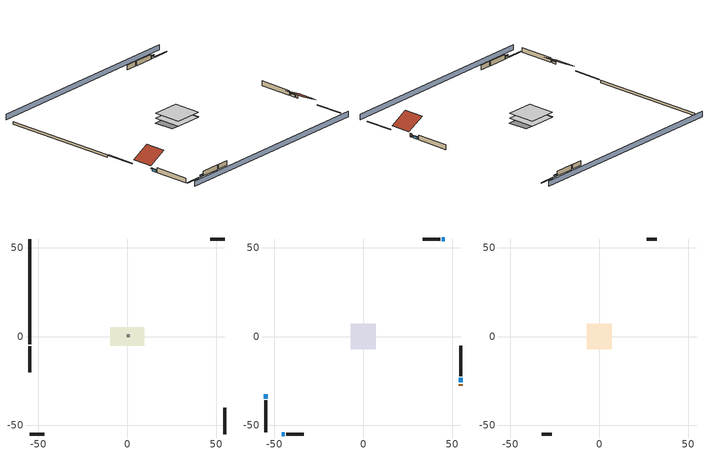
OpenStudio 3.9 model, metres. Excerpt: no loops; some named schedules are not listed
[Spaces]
crawlspace - vented 1
 floor foundation (Slab1 construction): -9.54,-5.31 -9.54,5.31 9.54,5.31 9.54,-5.31 z-0.91
 wall outside (RimJoist1 construction): -54.9,-5.4 -54.9,-20.13 z0.3:0.61
 wall outside (RimJoist2 construction): 54.9,54.9 46.73,54.9 z0.3:0.61
 wall outside (RimJoist3 construction): 54.9,-54.9 54.9,-40.18 z0.3:0.61
 wall outside (RimJoist4 construction): -54.9,-54.9 -46.73,-54.9 z0.3:0.61
 wall foundation (FoundationWall1 construction): -54.9,54.9 -54.9,-4.47 z-0.91:0.3
furnace airloop ret air space
 floor adiabatic (AdiabaticConst): 0,0 0,1 1,1 1,0 z0
 wall adiabatic (AdiabaticConst): 0,1 0,0 1,0 1,1 0,1 z0:1
 ceiling adiabatic (AdiabaticConst): 1,0 1,1 0,1 0,0 z1
conditioned space 1
 floor to crawlspace - vented 1 (Floor1 construction): -7.11,-7.11 -7.11,7.11 7.11,7.11 7.11,-7.11 z0.3
 wall outside (Wall1 construction): -54.9,-36.03 -54.9,-53.97 z0.3:2.74
 wall outside (Wall2 construction): 43.33,54.9 33.36,54.9 z0.3:2.74
 wall outside (Wall3 construction): 54.9,-22.43 54.9,-5.25 z0.3:2.74
 wall outside (Wall4 construction): -43.33,-54.9 -33.36,-54.9 z0.3:2.74
 wall outside (AdiabaticWallConstruction): -54.9,-32.62 -54.9,-35.1 / 54.9,-25.84 54.9,-23.36 z0.3:1.43; 45.8,54.9 44.26,54.9 / -45.8,-54.9 -44.26,-54.9 z0.3:1.31
 wall outside (AdiabaticWallConstruction 1): 54.9,-27.68 54.9,-26.77 z0.3:2.34
 window (WindowConstruction): -54.9,-32.62 -54.9,-35.1 z0.3:1.43
 window (WindowConstruction 1): 45.8,54.9 44.26,54.9 z0.3:1.31
 window (WindowConstruction 2): 54.9,-25.84 54.9,-23.36 z0.3:1.43
 window (WindowConstruction 3): -45.8,-54.9 -44.26,-54.9 z0.3:1.31
 door (Door): 54.9,-27.68 54.9,-26.77 z0.3:2.34
attic - vented 1
 floor to conditioned space 1 (Floor2 construction Reversed): -7.11,-7.11 -7.11,7.11 7.11,7.11 7.11,-7.11 z2.74
 wall outside (Wall5 construction): 32.44,54.9 26.67,54.9 z0.3:2.74
 wall outside (Wall6 construction): -32.44,-54.9 -26.67,-54.9 z0.3:2.74
 roof outside (Roof1 construction): -54.9,-31.69,2.74 -45.39,-31.69,7.5 -45.39,-21.05,7.5 -54.9,-21.05,2.74
 roof outside (Roof2 construction): 54.9,-28.61,2.74 45.39,-28.61,7.5 45.39,-39.25,7.5 54.9,-39.25,2.74
shading: -54.9,-59.47 54.9,-59.47 / 54.9,59.47 -54.9,59.47 z0:2.74; -54.9,-35.41 -54.9,-32.32 -55.51,-32.32 -55.51,-35.41 z1.74; 43.96,54.9 46.11,54.9 46.11,55.51 43.96,55.51 z1.62; 54.9,-23.06 54.9,-26.14 55.51,-26.14 55.51,-23.06 z1.74; -43.96,-54.9 -46.11,-54.9 -46.11,-55.51 -43.96,-55.51 z1.62
[Site]
Portland Intl Arpt_OR: Latitude {deg}=45.59; Longitude {deg}=-122.6; Time Zone {hr}=-8; Elevation {m}=33; Terrain=Suburbs; Keep Site Location Information=Yes
[Site:GroundTemperature:Shallow]
10.2558, 8.96328, 8.85977, 9.47314, 11.9355, 14.3863, 16.5111, 17.8571, 17.9714, 16.8767, 14.8061, 12.4304
[Site:WaterMainsTemperature]
Calculation Method=Schedule; Temperature Schedule=mains temperature schedule
[Building]
Building 1
[Material] Roughness=Rough
Name | Thickness {m} | Conductivity {W/m-K} | Density {kg/m3} | Specific Heat {J/kg-K} | Thermal Absorptance | Solar Absorptance | Visible Absorptance
asphalt or fiberglass shingles | 0.00635 | 0.162714 | 1121.4 | 1465.45 | 0.9 | 0.85 | 0.85
roof rigid ins | 0.00281632 | 0.029427 | 32.04 | 1214.23 | 0.9 | 0.7 | 0.7
osb sheathing 0.5 in. | 0.0127 | 0.115458 | 512.64 | 1214.23 | 0.9 | 0.6 | 0.6
aluminum siding | 0.009525 | 0.089435 | 177.822 | 1046.75 | 0.9 | 0.5 | 0.5
osb sheathing 0.5 in. 1 | 0.0127 | 0.115458 | 512.64 | 1214.23 | 0.9 | 0.7 | 0.7
wall stud and cavity | 0.1397 | 0.549615 | 139.0536 | 1170.24 | 0.9 | 0.7 | 0.7
gypsum board | 0.0127 | 0.160291 | 801 | 837.4 | 0.9 | 0.6 | 0.6
wall stud and cavity 1 | 0.1397 | 0.419005 | 139.0536 | 1170.24 | 0.9 | 0.6 | 0.6
rim joist stud and cavity | 0.0508 | 0.178289 | 50.32683 | 1063.81 | 0.9 | 0.6 | 0.6
floor stud and cavity | 0.1397 | 0.923637 | 92.3553 | 1139.71 | 0.9 | 0.7 | 0.7
osb sheathing 0.75 in. | 0.01905 | 0.115458 | 512.64 | 1214.23 | 0.9 | 0.7 | 0.7
floor covering | 0.0127 | 0.0433444 | 54.468 | 1339.84 | 0.9 | 0.6 | 0.6
ceiling loosefill ins | 0.254 | 0.0480833 | 16.02 | 1046.75 | 0.9 | 0.7 | 0.7
ceiling stud and cavity | 0.1397 | 0.104117 | 65.682 | 1177.47 | 0.9 | 0.7 | 0.7
concrete 8.0 in. | 0.2032 | 1.803125 | 2242.8 | 837.4 | 0.9 | 0.7 | 0.7
soil 0.5 in. | 0.0127 | 1.3848 | 1842.3 | 418.7 | 0.9 | 0.7 | 0.7
wood siding; wood siding 1 | 0.0254 | 0.102417 | 544.68 | 1172.36
wall rigid ins | 0.512978 | 0.029427 | 32.04 | 1214.23 | 0.9 | 0.7 | 0.7
wall stud and cavity 2 | 0.0889 | 0.380278 | 52.3479 | 1209.89 | 0.9 | 0.7 | 0.7
door material | 0.04445 | 0.0612267 | 512.64 | 1214.23 | 0.9 | 0.7 | 0.7
wall stud and cavity 3 | 0.0889 | 0.391764 | 83.0341 | 1211.67 | 0.9 | 0.7 | 0.7
furniture material conditioned space 1 | 0.1524 | 0.115458 | 640.8 | 1214.23 | 0.9 | 0.6 | 0.6
[Construction]
Roof1 construction; Roof2 construction: asphalt or fiberglass shingles, roof rigid ins, osb sheathing 0.5 in.
Wall1 construction; Wall2 construction; Wall3 construction; Wall4 construction: aluminum siding, osb sheathing 0.5 in. 1, wall stud and cavity, gypsum board
Wall5 construction; Wall6 construction: aluminum siding, osb sheathing 0.5 in. 1, wall stud and cavity 1
RimJoist1 construction; RimJoist2 construction; RimJoist3 construction; RimJoist4 construction: aluminum siding, rim joist stud and cavity
Floor1 construction: floor stud and cavity, osb sheathing 0.75 in., floor covering
Floor2 construction Reversed: gypsum board, ceiling stud and cavity, ceiling loosefill ins
FoundationWall1 construction: concrete 8.0 in.
Slab1 construction: soil 0.5 in.
WindowConstruction; WindowConstruction 1; WindowConstruction 2; WindowConstruction 3: WindowMaterial
AdiabaticWallConstruction: wood siding, wall rigid ins, wall stud and cavity 2, gypsum board
Door: door material
AdiabaticWallConstruction 1: wood siding 1, wall rigid ins, wall stud and cavity 2, gypsum board
PartitionWallConstruction: gypsum board, wall stud and cavity 3, gypsum board
furniture construction conditioned space 1: furniture material conditioned space 1
AdiabaticConst: Adiabatic
[WindowMaterial:SimpleGlazingSystem]
WindowMaterial: U-Factor {W/m2-K}=2.15764; Solar Heat Gain Coefficient=0.44
[Material:NoMass]
Adiabatic: Roughness=Rough; Thermal Resistance {m2-K/W}=176.1
[ThermalZone] Multiplier=1; Use Ideal Air Loads=No
Name | Volume {m3} | Thermostat
conditioned space | 493.619 | conditioned space temperature setpoint
attic - vented | 214.681
crawlspace - vented | 246.81
furnace airloop ret air zone | 1
[Sizing:Zone] Zone Cooling Design Supply Air Temperature Input Method=SupplyAirTemperature; Zone Cooling Design Supply Air Temperature {C}=14; Zone Cooling Design Supply Air Temperature Difference {deltaC}=11.11; Zone Heating Design Supply Air Temperature Input Method=SupplyAirTemperature; Zone Heating Design Supply Air Temperature {C}=40; Zone Heating Design Supply Air Temperature Difference {deltaC}=11.11; Zone Cooling Design Supply Air Humidity Ratio {kg-H2O/kg-air}=0.0085; Zone Heating Design Supply Air Humidity Ratio {kg-H2O/kg-air}=0.008; Cooling Design Air Flow Method=DesignDay; Heating Design Air Flow Method=DesignDay; Account for Dedicated Outdoor Air System=No; Dedicated Outdoor Air System Control Strategy=NeutralSupplyAir; Dedicated Outdoor Air Low Setpoint Temperature for Design {C}=autosize; Dedicated Outdoor Air High Setpoint Temperature for Design {C}=autosize; Zone Load Sizing Method=Sensible Load Only No Latent Load; Zone Latent Cooling Design Supply Air Humidity Ratio Input Method=HumidityRatioDifference; Zone Cooling Design Supply Air Humidity Ratio Difference {kgWater/kgDryAir}=0.005; Zone Latent Heating Design Supply Air Humidity Ratio Input Method=HumidityRatioDifference; Zone Humidification Design Supply Air Humidity Ratio Difference {kgWater/kgDryAir}=0.005; Sizing Option=Coincident
attic - vented; crawlspace - vented; furnace airloop ret air zone
[Space]
Name | Thermal Zone | Volume {m3}
conditioned space 1 | conditioned space | 493.619
attic - vented 1 | attic - vented | 214.681
crawlspace - vented 1 | crawlspace - vented | 246.81
furnace airloop ret air space | furnace airloop ret air zone
[ThermostatSetpoint:DualSetpoint]
conditioned space temperature setpoint: Heating Setpoint Temperature Schedule=heating setpoint; Cooling Setpoint Temperature Schedule=cooling setpoint; Temperature Difference Between Cutout And Setpoint {deltaC}=0
[Foundation:Kiva]
Foundation Kiva 1: Initial Indoor Air Temperature {C}=8.41658; Wall Height Above Grade {m}=0.3048; Wall Depth Below Slab {m}=0.2032
[Foundation:Kiva:Settings]
Soil Conductivity {W/m-K}=1.3848; Soil Density {kg/m3}=1842.3; Soil Specific Heat {J/kg-K}=418.7; Ground Solar Absorptivity=0.9; Ground Thermal Absorptivity=0.9; Ground Surface Roughness {m}=0.03; Far-Field Width {m}=40; Deep-Ground Boundary Condition=ZeroFlux; Deep-Ground Depth {m}=40; Minimum Cell Dimension {m}=0.2; Maximum Cell Growth Coefficient=3; Simulation Timestep=Timestep
[SurfaceProperty:ExposedFoundationPerimeter]
Slab1: Exposed Perimeter Calculation Method=TotalExposedPerimeter; Total Exposed Perimeter {m}=59.37504
[SurfaceProperty:IncidentSolarMultiplier] Incident Solar Multiplier=1; Incident Solar Multiplier Schedule=trans schedule winter=0.85 summer=0.7
Window1; Window2; Window3; Window4
[InternalMass:Definition] Design Level Calculation Method=SurfaceArea
Name | Construction | Surface Area {m2}
partition wall mass | PartitionWallConstruction | 202.436
furniture mass conditioned space 1 | furniture construction conditioned space 1 | 80.97429
[InternalMass] Space or SpaceType=conditioned space 1; Multiplier=1
Name | Internal Mass Definition
partition wall mass | partition wall mass
furniture mass conditioned space 1 | furniture mass conditioned space 1
[EnergyManagementSystem:Sensor]
Name | Output Variable or Output Meter Index Key | Output Variable or Output Meter
water_heater_T_set | water heater setpoint | Schedule Value
out_pb_s |  | Site Outdoor Air Barometric Pressure
out_wt_s |  | Site Outdoor Air Humidity Ratio
site_vw_s |  | Site Wind Speed
cool_season | cooling season schedule | Schedule Value
furnace_airloop_AH_MFR_s | Node 15 | System Node Mass Flow Rate
furnace_airloop_AH_VFR_s | Node 15 | System Node Current Density Volume Flow Rate
furnace_airloop_AH_Tout_s | Node 15 | System Node Temperature
furnace_airloop_AH_Wout_s | Node 15 | System Node Humidity Ratio
furnace_airloop_RA_T_s | Node 18 | System Node Temperature
furnace_airloop_Ra_W_s | Node 18 | System Node Humidity Ratio
furnace_airloop_0_DZ_T_s | crawlspace - vented | Zone Air Temperature
furnace_airloop_0_DZ_W_s | crawlspace - vented | Zone Mean Air Humidity Ratio
natural_vent_s | natural vent schedule | Schedule Value
htg_sp_s | heating setpoint | Schedule Value
clg_sp_s | cooling setpoint | Schedule Value
mech_vent_range_fan_0_sch_s | mech vent range fan 0 schedule | Schedule Value
mech_vent_bath_fan_0_sch_s | mech vent bath fan 0 schedule | Schedule Value
clothes_dryer_exhaust_0_sch_s | clothes_dryer | Schedule Value
htg_load_cond |  | Heating:EnergyTransfer:Zone:CONDITIONED SPACE
clg_load_cond |  | Cooling:EnergyTransfer:Zone:CONDITIONED SPACE
htg_load_duct |  | Heating:EnergyTransfer:Zone:FURNACE AIRLOOP RET AIR ZONE
clg_load_duct |  | Cooling:EnergyTransfer:Zone:FURNACE AIRLOOP RET AIR ZONE
s_conv | Floor1 | Surface Inside Face Convection Heat Gain Energy
s_ig | Floor1 | Surface Inside Face Internal Gains Radiation Heat Gain Energy
s_sol | Floor1 | Surface Inside Face Solar Radiation Heat Gain Energy
s_lgt | Floor1 | Surface Inside Face Lights Radiation Heat Gain Energy
s_surf | Floor1 | Surface Inside Face Net Surface Thermal Radiation Heat Gain Energy
s_conv_1 | Floor2 | Surface Inside Face Convection Heat Gain Energy
s_ig_1 | Floor2 | Surface Inside Face Internal Gains Radiation Heat Gain Energy
s_sol_1 | Floor2 | Surface Inside Face Solar Radiation Heat Gain Energy
s_lgt_1 | Floor2 | Surface Inside Face Lights Radiation Heat Gain Energy
s_surf_1 | Floor2 | Surface Inside Face Net Surface Thermal Radiation Heat Gain Energy
ss_sol | Door1 | Surface Inside Face Solar Radiation Heat Gain Energy
ss_lgt | Door1 | Surface Inside Face Lights Radiation Heat Gain Energy
ss_conv | Door1 | Surface Inside Face Convection Heat Gain Energy
ss_ig | Door1 | Surface Inside Face Internal Gains Radiation Heat Gain Energy
ss_surf | Door1 | Surface Inside Face Net Surface Thermal Radiation Heat Gain Energy
ss_conv_1 | Window1 | Surface Inside Face Convection Heat Gain Energy
ss_ig_1 | Window1 | Surface Inside Face Internal Gains Radiation Heat Gain Energy
ss_surf_1 | Window1 | Surface Inside Face Net Surface Thermal Radiation Heat Gain Energy
ss_trans_in | Window1 | Surface Window Transmitted Solar Radiation Rate
ss_back_out | Window1 | Surface Window Shortwave from Zone Back Out Window Heat Transfer Rate
ss_trans_out | Window1 | Surface Inside Face Initial Transmitted Diffuse Transmitted Out Window Solar Radiation Rate
ss_conv_2 | Window2 | Surface Inside Face Convection Heat Gain Energy
ss_ig_2 | Window2 | Surface Inside Face Internal Gains Radiation Heat Gain Energy
ss_surf_2 | Window2 | Surface Inside Face Net Surface Thermal Radiation Heat Gain Energy
ss_trans_in_1 | Window2 | Surface Window Transmitted Solar Radiation Rate
ss_back_out_1 | Window2 | Surface Window Shortwave from Zone Back Out Window Heat Transfer Rate
ss_trans_out_1 | Window2 | Surface Inside Face Initial Transmitted Diffuse Transmitted Out Window Solar Radiation Rate
ss_conv_3 | Window3 | Surface Inside Face Convection Heat Gain Energy
ss_ig_3 | Window3 | Surface Inside Face Internal Gains Radiation Heat Gain Energy
ss_surf_3 | Window3 | Surface Inside Face Net Surface Thermal Radiation Heat Gain Energy
ss_trans_in_2 | Window3 | Surface Window Transmitted Solar Radiation Rate
ss_back_out_2 | Window3 | Surface Window Shortwave from Zone Back Out Window Heat Transfer Rate
ss_trans_out_2 | Window3 | Surface Inside Face Initial Transmitted Diffuse Transmitted Out Window Solar Radiation Rate
ss_conv_4 | Window4 | Surface Inside Face Convection Heat Gain Energy
ss_ig_4 | Window4 | Surface Inside Face Internal Gains Radiation Heat Gain Energy
ss_surf_4 | Window4 | Surface Inside Face Net Surface Thermal Radiation Heat Gain Energy
ss_trans_in_3 | Window4 | Surface Window Transmitted Solar Radiation Rate
ss_back_out_3 | Window4 | Surface Window Shortwave from Zone Back Out Window Heat Transfer Rate
ss_trans_out_3 | Window4 | Surface Inside Face Initial Transmitted Diffuse Transmitted Out Window Solar Radiation Rate
s_conv_2 | Wall1 | Surface Inside Face Convection Heat Gain Energy
s_ig_2 | Wall1 | Surface Inside Face Internal Gains Radiation Heat Gain Energy
s_sol_2 | Wall1 | Surface Inside Face Solar Radiation Heat Gain Energy
s_lgt_2 | Wall1 | Surface Inside Face Lights Radiation Heat Gain Energy
s_surf_2 | Wall1 | Surface Inside Face Net Surface Thermal Radiation Heat Gain Energy
s_conv_3 | Wall2 | Surface Inside Face Convection Heat Gain Energy
s_ig_3 | Wall2 | Surface Inside Face Internal Gains Radiation Heat Gain Energy
s_sol_3 | Wall2 | Surface Inside Face Solar Radiation Heat Gain Energy
s_lgt_3 | Wall2 | Surface Inside Face Lights Radiation Heat Gain Energy
s_surf_3 | Wall2 | Surface Inside Face Net Surface Thermal Radiation Heat Gain Energy
s_conv_4 | Wall3 | Surface Inside Face Convection Heat Gain Energy
s_ig_4 | Wall3 | Surface Inside Face Internal Gains Radiation Heat Gain Energy
s_sol_4 | Wall3 | Surface Inside Face Solar Radiation Heat Gain Energy
s_lgt_4 | Wall3 | Surface Inside Face Lights Radiation Heat Gain Energy
s_surf_4 | Wall3 | Surface Inside Face Net Surface Thermal Radiation Heat Gain Energy
s_conv_5 | Wall4 | Surface Inside Face Convection Heat Gain Energy
s_ig_5 | Wall4 | Surface Inside Face Internal Gains Radiation Heat Gain Energy
s_sol_5 | Wall4 | Surface Inside Face Solar Radiation Heat Gain Energy
s_lgt_5 | Wall4 | Surface Inside Face Lights Radiation Heat Gain Energy
s_surf_5 | Wall4 | Surface Inside Face Net Surface Thermal Radiation Heat Gain Energy
im_conv | furniture mass conditioned space 1 | Surface Inside Face Convection Heat Gain Energy
im_ig | furniture mass conditioned space 1 | Surface Inside Face Internal Gains Radiation Heat Gain Energy
im_sol | furniture mass conditioned space 1 | Surface Inside Face Solar Radiation Heat Gain Energy
im_lgt | furniture mass conditioned space 1 | Surface Inside Face Lights Radiation Heat Gain Energy
im_surf | furniture mass conditioned space 1 | Surface Inside Face Net Surface Thermal Radiation Heat Gain Energy
im_conv_1 | partition wall mass | Surface Inside Face Convection Heat Gain Energy
im_ig_1 | partition wall mass | Surface Inside Face Internal Gains Radiation Heat Gain Energy
im_sol_1 | partition wall mass | Surface Inside Face Solar Radiation Heat Gain Energy
im_lgt_1 | partition wall mass | Surface Inside Face Lights Radiation Heat Gain Energy
im_surf_1 | partition wall mass | Surface Inside Face Net Surface Thermal Radiation Heat Gain Energy
airflow_gain | infil flow | Infiltration Sensible Heat Gain Energy
airflow_loss | infil flow | Infiltration Sensible Heat Loss Energy
airflow_gain_1 | natural vent flow | Infiltration Sensible Heat Gain Energy
airflow_loss_1 | natural vent flow | Infiltration Sensible Heat Loss Energy
airflow_gain_2 | whole house fan flow | Infiltration Sensible Heat Gain Energy
airflow_loss_2 | whole house fan flow | Infiltration Sensible Heat Loss Energy
mv_conv | mech vent bath fan 0 | Electric Equipment Convective Heating Energy
mv_rad | mech vent bath fan 0 | Electric Equipment Radiant Heating Energy
mv_conv_1 | mech vent house fan | Electric Equipment Convective Heating Energy
mv_rad_1 | mech vent house fan | Electric Equipment Radiant Heating Energy
mv_conv_2 | mech vent house fan cfis | Electric Equipment Convective Heating Energy
mv_rad_2 | mech vent house fan cfis | Electric Equipment Radiant Heating Energy
mv_conv_3 | mech vent range fan 0 | Electric Equipment Convective Heating Energy
mv_rad_3 | mech vent range fan 0 | Electric Equipment Radiant Heating Energy
mv_conv_4 | mech vent house fan latent load | Other Equipment Convective Heating Energy
mv_rad_4 | mech vent house fan latent load | Other Equipment Radiant Heating Energy
mv_conv_5 | mech vent house fan sensible load | Other Equipment Convective Heating Energy
mv_rad_5 | mech vent house fan sensible load | Other Equipment Radiant Heating Energy
ducts_conv | furnace airloop_0 RetCondToRP | Other Equipment Convective Heating Energy
ducts_rad | furnace airloop_0 RetCondToRP | Other Equipment Radiant Heating Energy
ducts_conv_1 | furnace airloop_0 RetLatLkToRP | Other Equipment Convective Heating Energy
ducts_rad_1 | furnace airloop_0 RetLatLkToRP | Other Equipment Radiant Heating Energy
ducts_conv_2 | furnace airloop_0 RetSensLkToRP | Other Equipment Convective Heating Energy
ducts_rad_2 | furnace airloop_0 RetSensLkToRP | Other Equipment Radiant Heating Energy
ducts_conv_3 | furnace airloop_0 SupCondToLv | Other Equipment Convective Heating Energy
ducts_rad_3 | furnace airloop_0 SupCondToLv | Other Equipment Radiant Heating Energy
ducts_conv_4 | furnace airloop_0 SupLatLkToCond | Other Equipment Convective Heating Energy
ducts_rad_4 | furnace airloop_0 SupLatLkToCond | Other Equipment Radiant Heating Energy
ducts_conv_5 | furnace airloop_0 SupSensLkToCond | Other Equipment Convective Heating Energy
ducts_rad_5 | furnace airloop_0 SupSensLkToCond | Other Equipment Radiant Heating Energy
[OtherEquipment:Definition] Design Level Calculation Method=EquipmentLevel
Name | Design Level {W} | Fraction Latent | Fraction Radiant | Fraction Lost
water heater sens; furnace airloop_0 SupSensLkToCond; furnace airloop_0 SupCondToLv; furnace airloop_0 RetCondToRP; furnace airloop_0 RetSensLkToRP; furnace airloop_0 SupCondToDZ; furnace airloop_0 RetCondToDZ; furnace airloop_0 SupSensLkToDZ; mech vent house fan sensible load | 0 | 0 | 0 | 0
water heater lat; furnace airloop_0 SupLatLkToCond; furnace airloop_0 RetLatLkToRP; furnace airloop_0 SupLatLkToDZ; mech vent house fan latent load | 0 | 1 | 0 | 0
water heater energy adjustment1 | 0.01 | 0 | 0 | 1
clothes dryer 2 | 0 | 0.015 | 0.081 | 0.85
cooking range 2 | 0 | 0.08 | 0.432 | 0.2
general water use sensible | -61.6891 | 0 | 0.6 | 0
general water use latent | 62.594 | 1 | 0 | 0
[OtherEquipment]
Name | Other Equipment Definition | Space or SpaceType | Schedule | Fuel Type
water heater sens | water heater sens | conditioned space 1 | Always On Discrete
water heater lat | water heater lat | conditioned space 1 | Always On Discrete
water heater energy adjustment1 | water heater energy adjustment1 | conditioned space 1 | Always On Discrete | Electricity
clothes dryer 1 | clothes dryer 2 | conditioned space 1 | clothes_dryer | Electricity
cooking range 1 | cooking range 2 | conditioned space 1 | cooking_range | Electricity
general water use sensible | general water use sensible | conditioned space 1 | general water use schedule
general water use latent | general water use latent | conditioned space 1 | general water use schedule
furnace airloop_0 SupSensLkToCond | furnace airloop_0 SupSensLkToCond | conditioned space 1 | Always On Discrete
furnace airloop_0 SupLatLkToCond | furnace airloop_0 SupLatLkToCond | conditioned space 1 | Always On Discrete
furnace airloop_0 SupCondToLv | furnace airloop_0 SupCondToLv | conditioned space 1 | Always On Discrete
furnace airloop_0 RetCondToRP | furnace airloop_0 RetCondToRP | furnace airloop ret air space | Always On Discrete
furnace airloop_0 RetSensLkToRP | furnace airloop_0 RetSensLkToRP | furnace airloop ret air space | Always On Discrete
furnace airloop_0 RetLatLkToRP | furnace airloop_0 RetLatLkToRP | furnace airloop ret air space | Always On Discrete
furnace airloop_0 SupCondToDZ | furnace airloop_0 SupCondToDZ | crawlspace - vented 1 | Always On Discrete
furnace airloop_0 RetCondToDZ | furnace airloop_0 RetCondToDZ | crawlspace - vented 1 | Always On Discrete
furnace airloop_0 SupSensLkToDZ | furnace airloop_0 SupSensLkToDZ | crawlspace - vented 1 | Always On Discrete
furnace airloop_0 SupLatLkToDZ | furnace airloop_0 SupLatLkToDZ | crawlspace - vented 1 | Always On Discrete
mech vent house fan sensible load | mech vent house fan sensible load | conditioned space 1 | Always On Discrete
mech vent house fan latent load | mech vent house fan latent load | conditioned space 1 | Always On Discrete
[ElectricEquipment:Definition] Design Level Calculation Method=EquipmentLevel
Name | Design Level {W} | Fraction Latent | Fraction Radiant | Fraction Lost
clothes washer | 637.535 | 0.03 | 0.162 | 0.7
clothes dryer | 6329.68 | 0.015 | 0.081 | 0.85
dishwasher | 709.533 | 0.3 | 0.18 | 0.4
fridge | 43.7215 | 0 | 0.6 | 0
freezer | 194.914 | 0 | 0.6 | 0
cooking range | 1465.28 | 0.08 | 0.432 | 0.2
misc tv | 490.02 | 0 | 0.6 | 0
misc plug loads | 393.567 | 0.021 | 0.558 | 0.049
whole house fan; mech vent house fan | 0 | 0 | 0 | 1
mech vent house fan cfis | 0 | 0 | 0 | 0
mech vent range fan 0 | 30 | 0 | 0 | 1
mech vent bath fan 0 | 45 | 0 | 0 | 1
[ElectricEquipment] Space or SpaceType=conditioned space 1
Name | Electric Equipment Definition | Schedule
clothes washer | clothes washer | clothes_washer
clothes dryer | clothes dryer | clothes_dryer
dishwasher | dishwasher | dishwasher
fridge | fridge | fridge schedule
freezer | freezer | freezer schedule
cooking range | cooking range | cooking_range
misc tv | misc tv | plug_loads_tv
misc plug loads | misc plug loads | plug_loads_other
whole house fan | whole house fan | Always On Discrete
mech vent house fan | mech vent house fan | mech vent house fan schedule
mech vent house fan cfis | mech vent house fan cfis | mech vent house fan cfis schedule
mech vent range fan 0 | mech vent range fan 0 | mech vent range fan 0 schedule
mech vent bath fan 0 | mech vent bath fan 0 | mech vent bath fan 0 schedule
[WaterUse:Equipment:Definition]
Name | Peak Flow Rate {m3/s}
clothes washer | 1.16049e-05
dishwasher | 6.31087e-06
[Lights:Definition]
interior lighting: Design Level Calculation Method=LightingLevel; Lighting Level {W}=309.711; Fraction Radiant=0.6; Fraction Visible=0.2; Return Air Fraction=0
[Lights]
interior lighting: Lights Definition=interior lighting; Space or SpaceType=conditioned space 1; Schedule=lighting_interior; Fraction Replaceable=1
[Exterior:Lights:Definition]
exterior lighting: Design Level {W}=8.01452
[Exterior:Lights]
exterior lighting: Exterior Lights Definition=exterior lighting; Schedule=exterior lighting schedule
[People:Definition]
occupants: Number of People Calculation Method=People; Number of People {people}=3; Fraction Radiant=0.314171; Sensible Heat Fraction=0.56303; Carbon Dioxide Generation Rate {m3/s-W}=0; Enable ASHRAE 55 Comfort Warnings=No; Mean Radiant Temperature Calculation Type=EnclosureAveraged
[People]
occupants: People Definition=occupants; Space or SpaceType=conditioned space 1; Number of People Schedule=occupants; Activity Level Schedule=occupants activity schedule; Multiplier=1
[ZoneMixing] Schedule=Always On Continuous; Design Flow Rate Calculation Method=Flow/Zone; Design Flow Rate {m3/s}=0
Name | Zone or Space | Source Zone or Space
furnace airloop_0 ZoneMixDZToCond mix | conditioned space | crawlspace - vented
furnace airloop_0 ZoneMixCondToDZ mix | crawlspace - vented | conditioned space
whole house fan mix | attic - vented | conditioned space
[SpaceInfiltration:DesignFlowRate] Schedule=Always On Discrete
Name | Space or SpaceType | Design Flow Rate Calculation Method | Design Flow Rate {m3/s} | Air Changes per Hour {1/hr} | Constant Term Coefficient | Temperature Term Coefficient | Velocity Term Coefficient | Velocity Squared Term Coefficient
natural vent flow; whole house fan flow; infil flow | conditioned space 1 | Flow/Space | 0
infil crawlspace - vented 1 | crawlspace - vented 1 | AirChanges/Hour |  | 2.6013 | 1 | 0 | 0 | 0
crawlspace_vented 1 duct leakage imbalance infil flow | crawlspace - vented 1 | Flow/Space | 0
[SpaceInfiltration:EffectiveLeakageArea]
infil attic - vented 1: Space or SpaceType=attic - vented 1; Schedule=Always On Discrete; Effective Air Leakage Area {cm2}=6747.18; Stack Coefficient=0.000221234; Wind Coefficient=3.80944e-05
